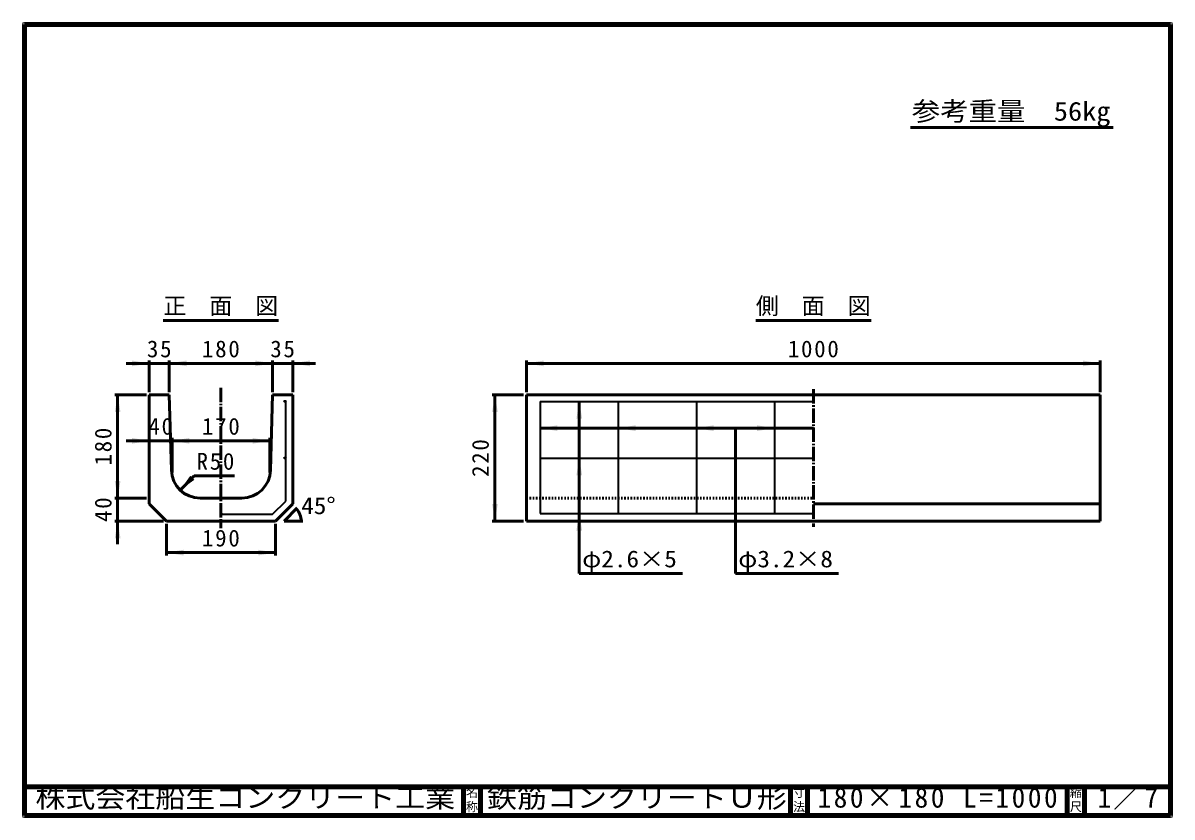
# Model space of a CAD drawing. Units: millimetres, scale not verified, with parts at other scales. Extents: x 100 to 4105, y 100 to 2870.
import ezdxf
from ezdxf.enums import TextEntityAlignment as Align

# ---------------------------------------------------------------- set-up
doc = ezdxf.new("R2010")
doc.units = ezdxf.units.MM
doc.header["$LTSCALE"] = 5
doc.linetypes.add('USER1', pattern=[2.2, 1, -1.2])
doc.linetypes.add('USER2', pattern=[13.4, 10, -1.2, 1, -1.2])
doc.layers.add('V-nasSTD', color=7, linetype='Continuous', lineweight=50)
doc.styles.add('ＭＳ ゴシック', font='')
doc.styles.get('ＭＳ ゴシック').set_extended_font_data('MS Gothic')

msp = doc.modelspace()

# ---------------------------------------------------------------- hatches: boundary and pattern name
at = {"layer": 'V-nasSTD'}
for points in [[(480, 1672.4), (540, 1682.4), (480, 1692.4)], [(670, 1692.4), (610, 1682.4), (670, 1672.4)], [(910, 1672.4), (970, 1682.4), (910, 1692.4)], [(1100, 1692.4), (1040, 1682.4), (1100, 1672.4)], [(1915, 1692.4), (1855, 1682.4), (1915, 1672.4)], [(3795, 1672.4), (3855, 1682.4), (3795, 1692.4)], [(440, 1512.4), (430, 1572.4), (420, 1512.4)], [(1755, 1512.4), (1745, 1572.4), (1735, 1512.4)], [(1016, 1549.741, 1), (1010.8, 1549.741, 1)], [(2049, 1489.741), (2039, 1549.741), (2029, 1489.741)], [(1963, 1466.518), (1903, 1456.518), (1963, 1446.518)], [(2235, 1466.518), (2175, 1456.518), (2235, 1446.518)], [(2507, 1466.518), (2447, 1456.518), (2507, 1446.518)], [(2659, 1446.518), (2719, 1456.518), (2659, 1466.518)], [(480, 1402.4), (540, 1412.4), (480, 1422.4)], [(680, 1422.4), (620, 1412.4), (680, 1402.4)], [(900, 1402.4), (960, 1412.4), (900, 1422.4)], [(1016, 1352.341, 1), (1010.8, 1352.341, 1)], [(2049, 1292.341), (2039, 1352.341), (2029, 1292.341)], [(682.894, 1290.212), (647.539, 1240.714), (697.036, 1276.07)], [(420, 1272.4), (430, 1212.4), (440, 1272.4)], [(790, 1161.6, -1), (790, 1156.4)], [(1735, 1192.4), (1745, 1132.4), (1755, 1192.4)], [(440, 1072.4), (430, 1132.4), (420, 1072.4)], [(2049, 1099), (2039, 1159), (2029, 1099)], [(660, 1032.4), (600, 1022.4), (660, 1012.4)], [(920, 1012.4), (980, 1022.4), (920, 1032.4)]]:
    msp.add_hatch(color=256, dxfattribs=at).paths.add_polyline_path(points)

# ---------------------------------------------------------------- linework, layer by layer
at = {"layer": 'V-nasSTD', "lineweight": 100}
for p, q in [((105, 2865), (105, 105)), ((4100, 2865), (105, 2865)), ((4100, 105), (4100, 2865)), ((105, 205), (4100, 205)), ((1635, 205), (1635, 105)), ((1695, 205), (1695, 105)), ((2775, 205), (2775, 105)), ((2835, 205), (2835, 105)), ((3740, 205), (3740, 105)), ((3800, 205), (3800, 105)), ((105, 105), (4100, 105))]:
    msp.add_line(p, q, dxfattribs=at)
at = {"layer": 'V-nasSTD'}
for p, q in [((3194, 2505), (3900, 2505)), ((588.996, 1832.4), (991.004, 1832.4)), ((2653.996, 1832.4), (3056.004, 1832.4)), ((540, 1682.4), (460, 1682.4)), ((540, 1692.4), (540, 1582.4)), ((610, 1682.4), (540, 1682.4)), ((610, 1692.4), (610, 1582.4)), ((970, 1682.4), (610, 1682.4)), ((970, 1692.4), (970, 1582.4)), ((1040, 1682.4), (970, 1682.4)), ((1040, 1692.4), (1040, 1582.4)), ((1040, 1682.4), (1120, 1682.4)), ((1855, 1692.4), (1855, 1582.4)), ((3855, 1682.4), (1855, 1682.4)), ((3855, 1692.4), (3855, 1582.4)), ((530, 1572.4), (420, 1572.4)), ((430, 1572.4), (430, 1212.4)), ((540, 1572.4), (540, 1192.4)), ((610, 1572.4), (540, 1572.4)), ((610, 1572.4), (617.299, 1309.623)), ((962.701, 1309.623), (970, 1572.4)), ((1040, 1572.4), (970, 1572.4)), ((1040, 1192.4), (1040, 1572.4)), ((1845, 1572.4), (1735, 1572.4)), ((1745, 1572.4), (1745, 1132.4)), ((1855, 1572.4), (1855, 1132.4)), ((1855, 1572.4), (3855, 1572.4)), ((3855, 1572.4), (3855, 1132.4)), ((2039, 1549.741), (2039, 949.741)), ((1903, 1456.518), (2855, 1456.518)), ((2583, 1456.518), (2583, 949.741)), ((540, 1412.4), (460, 1412.4)), ((620, 1412.4), (540, 1412.4)), ((620, 1422.4), (620, 1302.4)), ((960, 1412.4), (620, 1412.4)), ((960, 1422.4), (960, 1302.4)), ((647.539, 1240.714), (697.036, 1290.212)), ((837.036, 1290.212), (697.036, 1290.212)), ((530, 1212.4), (420, 1212.4)), ((430, 1212.4), (430, 1132.4)), ((717.261, 1212.4), (862.739, 1212.4)), ((540, 1192.4), (600, 1132.4)), ((1040, 1192.4), (980, 1132.4)), ((1010, 1132.4), (1055.962, 1178.362)), ((3855, 1192.4), (2855, 1192.4)), ((590, 1132.4), (420, 1132.4)), ((430, 1132.4), (430, 1052.4)), ((600, 1132.4), (980, 1132.4)), ((600, 1122.4), (600, 1012.4)), ((980, 1122.4), (980, 1012.4)), ((1010, 1132.4), (1075, 1132.4)), ((1845, 1132.4), (1735, 1132.4)), ((3855, 1132.4), (1855, 1132.4)), ((980, 1022.4), (600, 1022.4)), ((2039, 949.741), (2399, 949.741)), ((2583, 949.741), (2943, 949.741))]:
    msp.add_line(p, q, dxfattribs=at)
at = {"layer": 'V-nasSTD', "linetype": 'USER2'}
for p, q in [((790, 1597.4), (790, 1107.4)), ((2855, 1592.4), (2855, 1112.4))]:
    msp.add_line(p, q, dxfattribs=at)
at = {"layer": 'V-nasSTD', "lineweight": 35}
for p, q in [((1016, 1202.341), (1016, 1552.341)), ((1903, 1549.741), (1903, 1159)), ((1903, 1549.741), (2855, 1549.741)), ((2175, 1549.741), (2175, 1159)), ((2447, 1549.741), (2447, 1159)), ((2719, 1549.741), (2719, 1159)), ((1903, 1352.341), (2855, 1352.341)), ((970.059, 1156.4), (1016, 1202.341)), ((790, 1156.4), (790, 1161.6)), ((790, 1156.4), (970.059, 1156.4)), ((1903, 1159), (2855, 1159))]:
    msp.add_line(p, q, dxfattribs=at)
at = {"layer": 'V-nasSTD', "linetype": 'USER1'}
msp.add_line((1855, 1212.4), (2855, 1212.4), dxfattribs=at)
at = {"layer": 'V-nasSTD', "lineweight": 13}
msp.add_lwpolyline([(100, 100), (100, 2870), (4105, 2870), (4105, 100)], close=True, dxfattribs=at)
at = {"layer": 'V-nasSTD', "lineweight": 35}
for centre in [(1013.4, 1549.741), (1013.4, 1352.341)]:
    msp.add_circle(centre, 2.6, dxfattribs=at)
at = {"layer": 'V-nasSTD'}
for centre, radius, start, end in [((717.261, 1312.4), 100, 181.59114, 270), ((862.739, 1312.4), 100, 270, 358.40886), ((1010, 1132.4), 60, 0, 45)]:
    msp.add_arc(centre, radius, start, end, dxfattribs=at)
at = {"layer": 'V-nasSTD', "lineweight": 35}
msp.add_arc((790, 1159), 2.6, 270, 90, dxfattribs=at)
msp.add_arc((790, 1159), 2.6, 270, 90, dxfattribs=at)

# ---------------------------------------------------------------- texts
at = {"layer": 'V-nasSTD', "style": 'ＭＳ ゴシック', "width": 1.1}
for s, height, p in [('参考重量\u300056kg', 65.98, (3198, 2595)), ('45°', 58.65, (1069.782, 1215.232)), ('φ2.6×5', 58.65, (2049, 1029.741)), ('φ3.2×8', 58.65, (2593, 1029.741)), ('株式会社船生コンクリート工業', 69.65, (143.25, 202.55)), ('鉄筋コンクリートＵ形', 69.65, (1717.25, 202.47))]:
    msp.add_text(s, height=height, dxfattribs=at).set_placement(p, align=Align.TOP_LEFT)
at = {"layer": 'V-nasSTD', "style": 'ＭＳ ゴシック'}
for s, height, p in [('正\u3000面\u3000図', 58.65, (589.496, 1912.4)), ('側\u3000面\u3000図', 58.65, (2654.496, 1912.4)), ('名', 30.79, (1643.982, 200.999)), ('寸', 30.79, (2783.982, 200.999)), ('縮', 30.79, (3748.982, 200.999)), ('称', 30.79, (1643.976, 151.01)), ('法', 30.79, (2783.976, 151.01)), ('尺', 30.79, (3748.976, 151.01))]:
    msp.add_text(s, height=height, dxfattribs=at).set_placement(p, align=Align.TOP_LEFT)
at = {"layer": 'V-nasSTD', "attachment_point": 1, "style": 'ＭＳ ゴシック'}
for s, insert, char_height in [('\\T1.15;35', (532, 1762.4), 58.65), ('\\T1.15;180', (724, 1762.4), 58.65), ('\\T1.15;35', (962, 1762.4), 58.65), ('\\T1.15;1000', (2766, 1762.4), 58.65), ('\\T1.15;40', (537, 1492.4), 58.65), ('\\T1.15;170', (724, 1492.4), 58.65), ('\\T1.15;R50', (705.036, 1370.212), 58.65), ('\\T1.15;190', (724, 1102.4), 58.65), ('\\T1.19;180×180\\~L=1000', (2869.5, 202.508), 69.65), ('\\T1.15;1／7', (3845.521, 202.582), 69.65)]:
    msp.add_mtext(s, dxfattribs=dict(at, insert=insert, char_height=char_height))
at = {"layer": 'V-nasSTD', "char_height": 58.65, "attachment_point": 1, "rotation": 90, "style": 'ＭＳ ゴシック'}
for s, insert in [('\\T1.15;180', (350, 1326.4)), ('\\T1.15;220', (1665, 1286.4)), ('\\T1.15;40', (350, 1129.4))]:
    msp.add_mtext(s, dxfattribs=dict(at, insert=insert))

doc.saveas('drawing.dxf')
